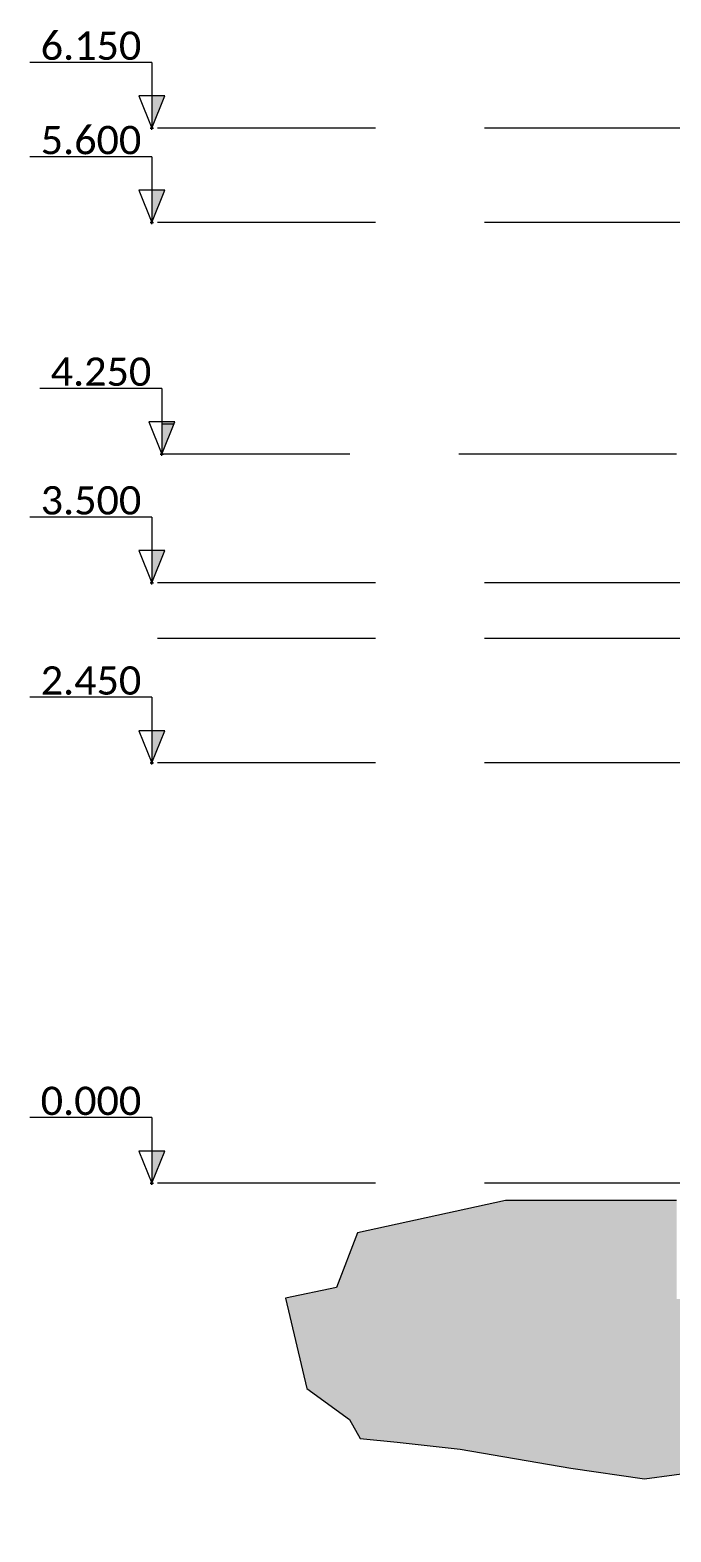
# Model space of a CAD drawing. Header units: metres. Extents: x -197 to 1099, y -24 to 14.
# Drawn here: x 808.02 to 811.75, y -2.03 to 6.72 of the extents above; entities that cross this region are included whole.
import ezdxf
from ezdxf.enums import TextEntityAlignment as Align

# ---------------------------------------------------------------- set-up
doc = ezdxf.new("R2010")
doc.units = ezdxf.units.M
doc.header["$LTSCALE"] = 0.001
doc.header["$PDMODE"] = 34
doc.header["$PDSIZE"] = 0.01
doc.linetypes.add('HIDDENX2', pattern=[19.05, 12.7, -6.35])
doc.layers.get('0').update_dxf_attribs({"lineweight": 13, "true_color": 0x000000})
for name, color, linetype, lineweight, true_color in [('Jach-Anotaciones-CalidaddeLínea  0.13', 7, 'Continuous', 13, 0x000000), ('Jach-Anotaciones-Hatch-Lum80%', 250, 'Continuous', 13, 0x333333), ('JACH-Anotaciones-Textos-Lum75% @ 0.075', 7, 'Continuous', 13, 0x404040), ('JACH-Arq-Lineas-Proyeccion Niveles cortes', 9, 'HIDDENX2', 13, 0x808080)]:
    doc.layers.add(name, color=color, linetype=linetype, lineweight=lineweight, true_color=true_color)
doc.styles.add('02a-Calibri-JACH(1.8mm)', font='calibri.ttf', dxfattribs={"height": 2.2})
pattern_1 = [(0, (169.421, 45.032), (0, 6.985), [5.08, -1.905]), (90, (169.421, 45.032), (-6.985, 4e-16), [5.08, -1.905])]

# ---------------------------------------------------------------- blocks, each defined once
blk = doc.blocks.new('*U319')
at = {"lineweight": 0, "ltscale": 100}
h = blk.add_hatch(dxfattribs=at)
h.set_pattern_fill('ANGLE', color=256)
h.set_pattern_definition(pattern_1)
h.paths.add_polyline_path([(0, 2.5), (0, 0), (1, 2.5)])
h = blk.add_hatch(color=256, dxfattribs=at)
h.dxf.hatch_style = 1
h.paths.add_polyline_path([(0, 2.5), (0, 0), (1, 2.5)])
for points in [[(0, 5.1), (-9.47, 5.1)], [(0, 5.1), (0, 1.25)]]:
    blk.add_lwpolyline(points, dxfattribs=at)
for points in [[(0, 0), (1, 2.5), (-1, 2.5)], [(0, 2.5), (0, 0), (1, 2.5)]]:
    blk.add_lwpolyline(points, close=True, dxfattribs=at)
blk.add_point((0, 0), dxfattribs=at)
at = {"lineweight": 0, "ltscale": 100, "style": '02a-Calibri-JACH(1.8mm)'}
blk.add_attdef('ALT', text='', height=2.2, dxfattribs=at).set_placement((-4.73, 6.4), align=Align.MIDDLE_CENTER)
blk = doc.blocks.new('*U320')
at = {"lineweight": 0, "ltscale": 100}
h = blk.add_hatch(dxfattribs=at)
h.set_pattern_fill('ANGLE', color=256)
h.set_pattern_definition(pattern_1)
h.paths.add_polyline_path([(0, 2.5), (0, 0), (1, 2.5)])
h = blk.add_hatch(color=256, dxfattribs=at)
h.dxf.hatch_style = 1
h.paths.add_polyline_path([(0, 2.5), (0, 0), (1, 2.5)])
for points in [[(0, 5.1), (-9.47, 5.1)], [(0, 5.1), (0, 1.25)]]:
    blk.add_lwpolyline(points, dxfattribs=at)
for points in [[(0, 0), (1, 2.5), (-1, 2.5)], [(0, 2.5), (0, 0), (1, 2.5)]]:
    blk.add_lwpolyline(points, close=True, dxfattribs=at)
blk.add_point((0, 0), dxfattribs=at)
at = {"lineweight": 0, "ltscale": 100, "style": '02a-Calibri-JACH(1.8mm)'}
blk.add_attdef('ALT', text='', height=2.2, dxfattribs=at).set_placement((-4.73, 6.4), align=Align.MIDDLE_CENTER)
blk = doc.blocks.new('*U321')
at = {"lineweight": 0, "ltscale": 100}
h = blk.add_hatch(dxfattribs=at)
h.set_pattern_fill('ANGLE', color=256)
h.set_pattern_definition(pattern_1)
h.paths.add_polyline_path([(0, 2.5), (0, 0), (1, 2.5)])
h = blk.add_hatch(color=256, dxfattribs=at)
h.dxf.hatch_style = 1
h.paths.add_polyline_path([(0, 2.5), (0, 0), (1, 2.5)])
for points in [[(0, 5.1), (-9.47, 5.1)], [(0, 5.1), (0, 1.25)]]:
    blk.add_lwpolyline(points, dxfattribs=at)
for points in [[(0, 0), (1, 2.5), (-1, 2.5)], [(0, 2.5), (0, 0), (1, 2.5)]]:
    blk.add_lwpolyline(points, close=True, dxfattribs=at)
blk.add_point((0, 0), dxfattribs=at)
at = {"lineweight": 0, "ltscale": 100, "style": '02a-Calibri-JACH(1.8mm)'}
blk.add_attdef('ALT', text='', height=2.2, dxfattribs=at).set_placement((-4.73, 6.4), align=Align.MIDDLE_CENTER)
blk = doc.blocks.new('*U293')
at = {"lineweight": 0, "ltscale": 100}
h = blk.add_hatch(dxfattribs=at)
h.set_pattern_fill('ANGLE', color=256)
h.set_pattern_definition(pattern_1)
h.paths.add_polyline_path([(0, 2.5), (0, 0), (1, 2.5)])
h = blk.add_hatch(color=256, dxfattribs=at)
h.dxf.hatch_style = 1
h.paths.add_polyline_path([(0, 2.5), (0, 0), (1, 2.5)])
for points in [[(0, 5.1), (-9.47, 5.1)], [(0, 5.1), (0, 1.25)]]:
    blk.add_lwpolyline(points, dxfattribs=at)
for points in [[(0, 0), (1, 2.5), (-1, 2.5)], [(0, 2.5), (0, 0), (1, 2.5)]]:
    blk.add_lwpolyline(points, close=True, dxfattribs=at)
blk.add_point((0, 0), dxfattribs=at)
at = {"lineweight": 0, "ltscale": 100, "style": '02a-Calibri-JACH(1.8mm)'}
blk.add_attdef('ALT', text='', height=2.2, dxfattribs=at).set_placement((-4.73, 6.4), align=Align.MIDDLE_CENTER)
blk = doc.blocks.new('*U294')
at = {"lineweight": 0, "ltscale": 100}
h = blk.add_hatch(dxfattribs=at)
h.set_pattern_fill('ANGLE', color=256)
h.set_pattern_definition(pattern_1)
h.paths.add_polyline_path([(0, 2.5), (0, 0), (1, 2.5)])
h = blk.add_hatch(color=256, dxfattribs=at)
h.dxf.hatch_style = 1
h.paths.add_polyline_path([(0, 2.5), (0, 0), (1, 2.5)])
for points in [[(0, 5.1), (-9.47, 5.1)], [(0, 5.1), (0, 1.25)]]:
    blk.add_lwpolyline(points, dxfattribs=at)
for points in [[(0, 0), (1, 2.5), (-1, 2.5)], [(0, 2.5), (0, 0), (1, 2.5)]]:
    blk.add_lwpolyline(points, close=True, dxfattribs=at)
blk.add_point((0, 0), dxfattribs=at)
at = {"lineweight": 0, "ltscale": 100, "style": '02a-Calibri-JACH(1.8mm)'}
blk.add_attdef('ALT', text='', height=2.2, dxfattribs=at).set_placement((-4.73, 6.4), align=Align.MIDDLE_CENTER)
blk = doc.blocks.new('*U468')
at = {"lineweight": 0, "ltscale": 100}
h = blk.add_hatch(dxfattribs=at)
h.set_pattern_fill('ANGLE', color=256)
h.set_pattern_definition(pattern_1)
h.paths.add_polyline_path([(0, 2.5), (0, 0), (1, 2.5)])
h = blk.add_hatch(color=256, dxfattribs=at)
h.dxf.hatch_style = 1
h.paths.add_polyline_path([(0, 2.5), (0, 0), (1, 2.5)])
for points in [[(0, 5.1), (-9.47, 5.1)], [(0, 5.1), (0, 1.25)]]:
    blk.add_lwpolyline(points, dxfattribs=at)
for points in [[(0, 0), (1, 2.5), (-1, 2.5)], [(0, 2.5), (0, 0), (1, 2.5)]]:
    blk.add_lwpolyline(points, close=True, dxfattribs=at)
blk.add_point((0, 0), dxfattribs=at)
at = {"lineweight": 0, "ltscale": 100, "style": '02a-Calibri-JACH(1.8mm)'}
blk.add_attdef('ALT', text='', height=2.2, dxfattribs=at).set_placement((-4.73, 6.4), align=Align.MIDDLE_CENTER)

msp = doc.modelspace()

# ---------------------------------------------------------------- hatches: boundary and pattern name
at = {"layer": 'Jach-Anotaciones-Hatch-Lum80%', "ltscale": 100}
h = msp.add_hatch(dxfattribs=at)
h.set_pattern_fill('EARTH', color=256, scale=0.03, angle=45, double=1)
h.set_pattern_definition([(45, (808.22887, -1e-14), (0, 0.2694077), [0.1905, -0.1905]), (45, (808.17835, 0.05051), (0, 0.2694077), [0.1905, -0.1905]), (45, (808.12784, 0.10103), (0, 0.2694077), [0.1905, -0.1905]), (135, (808.12784, 0.1347), (-0.2694077, 0), [0.1905, -0.1905]), (135, (808.17835, 0.18522), (-0.2694077, 0), [0.1905, -0.1905]), (135, (808.22887, 0.23573), (-0.2694077, 0), [0.1905, -0.1905])])
h.paths.add_polyline_path([(827.5869, 0.075), (827.5869, -0.1), (815.1869, -0.1), (815.1869, -0.675), (811.7869, -0.675), (811.7869, -0.1), (811.35878, -0.1), (810.79035, -0.1), (809.9269, -0.28871), (809.80448, -0.6083), (809.5065, -0.67063), (809.63124, -1.19698), (809.88071, -1.37705), (809.94308, -1.48786), (810.15791, -1.50864), (810.52519, -1.55019), (811.16967, -1.661), (811.59932, -1.72333), (812.11905, -1.65408), (813.85845, -1.38397), (814.6138, -1.38397), (816.06214, -0.95458), (816.37398, -1.02384), (817.02907, -1.61162), (818.19329, -1.20993), (818.87241, -1.18223), (820.50786, -0.7944), (821.15926, -0.91213), (821.36716, -1.35537), (822.30004, -1.92198), (823.45733, -2.03279), (824.21961, -1.65881), (825.2383, -1.0632), (825.80654, -1.00087), (826.49953, -0.91776), (828.01717, -1.44411), (828.83489, -1.11861), (829.59354, -0.70302), (830.37662, -0.71687), (832.04671, -1.55487), (833.03075, -1.65876), (833.95242, -1.81112), (834.90181, -1.59643), (835.44234, -1.00082), (835.83041, -0.73072), (836.32637, -0.24479), (836.58992, 0.35), (833.21922, 0.35), (833.21922, 0.075), (832.1869, 0.075), (832.1869, 0.25), (832.0769, 0.25), (832.0769, 0.075)])

# ---------------------------------------------------------------- linework, layer by layer
at = {"layer": 'Jach-Anotaciones-CalidaddeLínea  0.13'}
msp.add_lwpolyline([(811.7869, -0.1), (811.35878, -0.1), (810.79035, -0.1), (809.9269, -0.28871), (809.80448, -0.6083), (809.5065, -0.67063), (809.63124, -1.19698), (809.88071, -1.37705), (809.94308, -1.48786), (810.15791, -1.50864), (810.52519, -1.55019), (811.16967, -1.661), (811.59932, -1.72333), (812.11905, -1.65408)], dxfattribs=at)
at = {"layer": 'JACH-Arq-Lineas-Proyeccion Niveles cortes', "ltscale": 100}
for points in [[(811.9369, 6.15), (808.72859, 6.15)], [(811.9369, 5.6), (808.72859, 5.6)], [(811.7869, 4.25), (808.7869, 4.25)], [(811.9369, 3.5), (808.72859, 3.5)], [(811.9369, 3.17559), (808.72859, 3.17559)], [(811.9369, 2.45), (808.72859, 2.45)], [(811.9369, 0), (808.72859, 0)]]:
    msp.add_lwpolyline(points, dxfattribs=at)

# ---------------------------------------------------------------- block references
at = {"layer": 'JACH-Anotaciones-Textos-Lum75% @ 0.075', "ltscale": 100, "xscale": 0.075, "yscale": 0.075, "zscale": 0.075}
for name, p, values in [('*U319', (808.72859, 6.15), {'ALT': '6.150'}), ('*U320', (808.72859, 5.6), {'ALT': '5.600'}), ('*U468', (808.7869, 4.25), {'ALT': '4.250'}), ('*U321', (808.72859, 3.5), {'ALT': '3.500'}), ('*U293', (808.72859, 2.45), {'ALT': '2.450'}), ('*U294', (808.72859, 0), {'ALT': '0.000'})]:
    msp.add_blockref(name, p, dxfattribs=at).add_auto_attribs(values)

doc.saveas('drawing.dxf')
